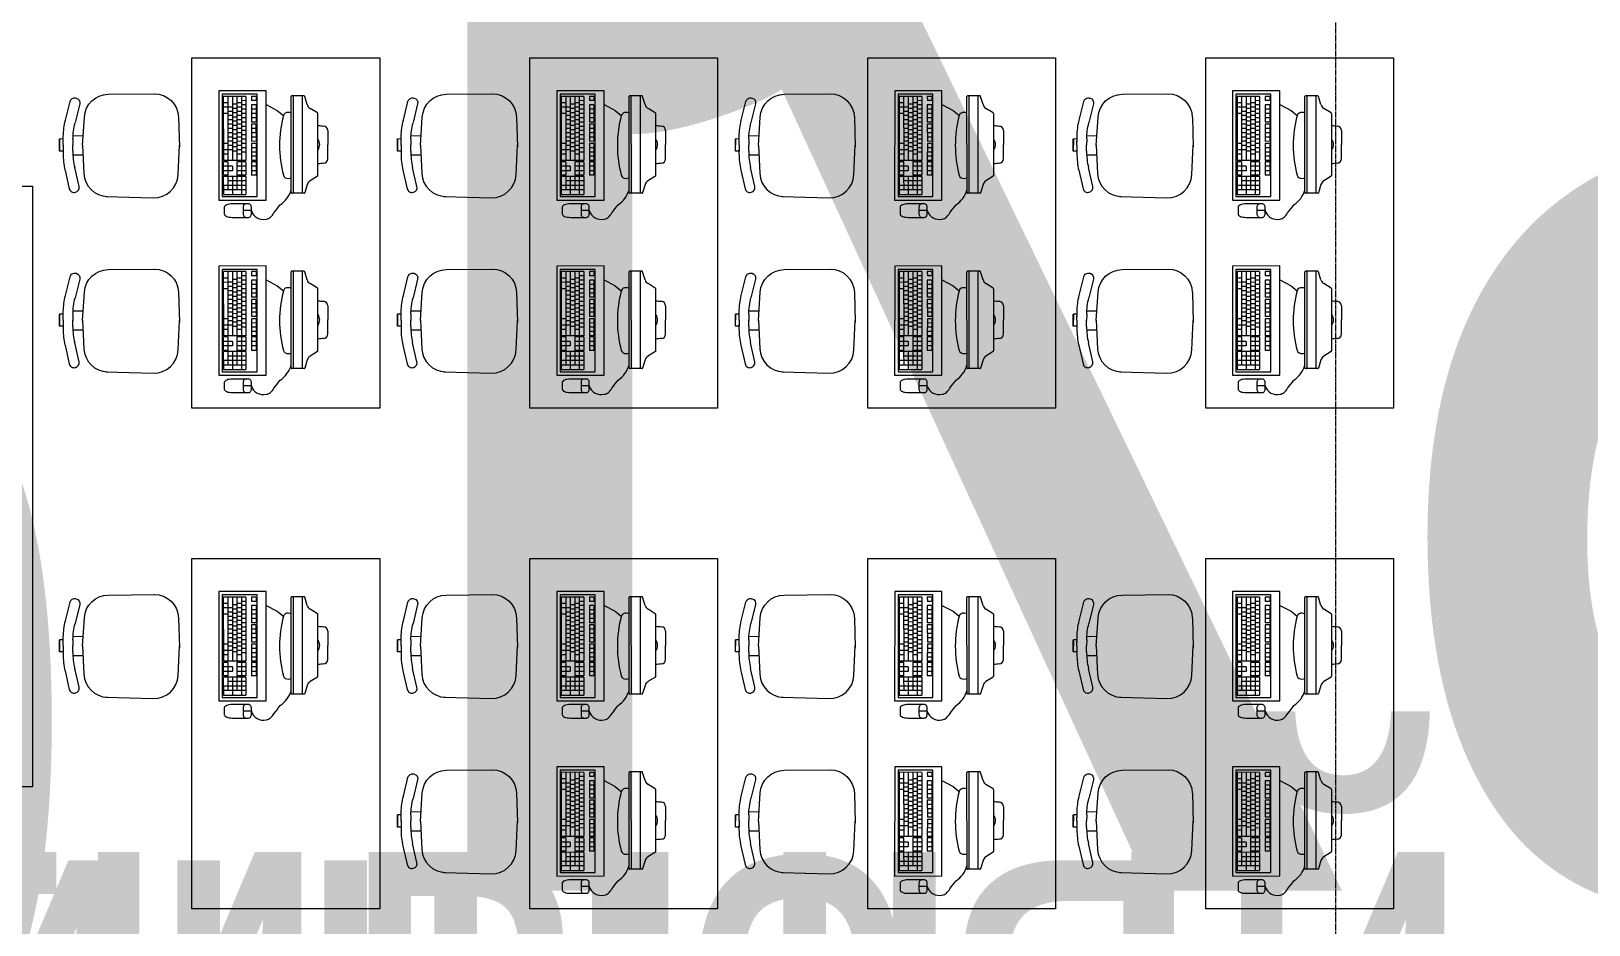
# Model space of a CAD drawing. Header units: millimetres. Extents: x 0 to 168960, y -92093 to 443706.
# Drawn here: x 32532 to 38755, y 314707 to 318277 of the extents above; entities that cross this region are included whole.
import ezdxf
from ezdxf.enums import TextEntityAlignment as Align

# ---------------------------------------------------------------- set-up
doc = ezdxf.new("R2018")
doc.units = ezdxf.units.MM
doc.linetypes.add('осевая', pattern=[50.8, 31.75, -6.35, 6.35, -6.35])
for name, color, linetype, lineweight in [('_0', 7, 'Continuous', 15), ('АР_Названия помещений', 124, 'Continuous', 5), ('АР_Номер помещения', 1, 'Continuous', 25), ('АР_Помещения_площадь', 19, 'Continuous', 9)]:
    doc.layers.add(name, color=color, linetype=linetype, lineweight=lineweight)
doc.styles.add('ISOCPEUR', font='isocpeur.ttf', dxfattribs={"height": 175})
doc.styles.get("Standard").update_dxf_attribs({"font": 'arial.ttf'})

# ---------------------------------------------------------------- blocks, each defined once
blk = doc.blocks.new('*U371')
at = {"color": 8, "style": 'ISOCPEUR', "width": 0.7, "flags": 1}
blk.add_attdef('КАТЕГОРИЯ', (-499.2, -2092.2), '', height=250, dxfattribs=at)
at = {"layer": 'АР_Номер помещения', "color": 8, "style": 'ISOCPEUR', "width": 0.7}
blk.add_attdef('НОМЕР_ПОМЕЩЕНИЯ', text='', height=300, dxfattribs=at).set_placement((-18510.5, 7567.3), align=Align.MIDDLE_CENTER)
at = {"layer": 'АР_Помещения_площадь', "color": 8, "style": 'ISOCPEUR', "width": 0.7}
blk.add_attdef('ПЛОЩАДЬ_ПОМЕЩЕНИЯ', text='', height=200, dxfattribs=at).set_placement((-14623.7, 5822.6), align=Align.MIDDLE_RIGHT)
at = {"layer": 'АР_Помещения_площадь', "color": 8, "lineweight": 30, "width": 0.7, "flags": 104}
blk.add_attdef('ИМЯ_ПОМЕЩЕНИЯ', text='', height=100, dxfattribs=at).set_placement((157.6, 1217.1), align=Align.MIDDLE_CENTER)
blk = doc.blocks.new('*U372')
at = {"color": 8, "style": 'ISOCPEUR', "width": 0.7, "flags": 1}
blk.add_attdef('КАТЕГОРИЯ', (-499.2, -2092.2), '', height=250, dxfattribs=at)
at = {"layer": 'АР_Номер помещения', "color": 8, "style": 'ISOCPEUR', "width": 0.7}
blk.add_attdef('НОМЕР_ПОМЕЩЕНИЯ', text='', height=300, dxfattribs=at).set_placement((-20320.1, 402), align=Align.MIDDLE_CENTER)
at = {"layer": 'АР_Помещения_площадь', "color": 8, "lineweight": 30, "width": 0.7, "flags": 104}
blk.add_attdef('ИМЯ_ПОМЕЩЕНИЯ', text='', height=100, dxfattribs=at).set_placement((157.6, 1217.1), align=Align.MIDDLE_CENTER)
at = {"layer": 'АР_Помещения_площадь', "color": 8, "style": 'ISOCPEUR', "width": 0.7}
blk.add_attdef('ПЛОЩАДЬ_ПОМЕЩЕНИЯ', text='', height=200, dxfattribs=at).set_placement((-20157.3, 981.5), align=Align.MIDDLE_RIGHT)
blk = doc.blocks.new('*U361')
at = {"color": 8, "style": 'ISOCPEUR', "width": 0.7, "flags": 1}
blk.add_attdef('КАТЕГОРИЯ', (-499.2, -2092.2), '', height=250, dxfattribs=at)
at = {"layer": 'АР_Номер помещения', "color": 8, "style": 'ISOCPEUR', "width": 0.7}
blk.add_attdef('НОМЕР_ПОМЕЩЕНИЯ', text='', height=300, dxfattribs=at).set_placement((-20443, 8376), align=Align.MIDDLE_CENTER)
at = {"layer": 'АР_Помещения_площадь', "color": 8, "style": 'ISOCPEUR', "width": 0.7}
blk.add_attdef('ПЛОЩАДЬ_ПОМЕЩЕНИЯ', text='', height=200, dxfattribs=at).set_placement((-21408.7, 8026.2), align=Align.MIDDLE_RIGHT)
at = {"layer": 'АР_Помещения_площадь', "color": 8, "lineweight": 30, "width": 0.7, "flags": 104}
blk.add_attdef('ИМЯ_ПОМЕЩЕНИЯ', text='', height=100, dxfattribs=at).set_placement((157.6, 1217.1), align=Align.MIDDLE_CENTER)
blk = doc.blocks.new('*U362')
at = {"color": 8, "style": 'ISOCPEUR', "width": 0.7, "flags": 1}
blk.add_attdef('КАТЕГОРИЯ', (-499.2, -2092.2), '', height=250, dxfattribs=at)
at = {"layer": 'АР_Номер помещения', "color": 8, "style": 'ISOCPEUR', "width": 0.7}
blk.add_attdef('НОМЕР_ПОМЕЩЕНИЯ', text='', height=300, dxfattribs=at).set_placement((-17564.9, 2858.2), align=Align.MIDDLE_CENTER)
at = {"layer": 'АР_Помещения_площадь', "color": 8, "style": 'ISOCPEUR', "width": 0.7}
blk.add_attdef('ПЛОЩАДЬ_ПОМЕЩЕНИЯ', text='', height=200, dxfattribs=at).set_placement((-1475.6, 2342.5), align=Align.MIDDLE_RIGHT)
at = {"layer": 'АР_Помещения_площадь', "color": 8, "lineweight": 30, "width": 0.7, "flags": 104}
blk.add_attdef('ИМЯ_ПОМЕЩЕНИЯ', text='', height=100, dxfattribs=at).set_placement((157.6, 1217.1), align=Align.MIDDLE_CENTER)
blk = doc.blocks.new('*U366')
at = {"color": 8, "style": 'ISOCPEUR', "width": 0.7, "flags": 1}
blk.add_attdef('КАТЕГОРИЯ', (-499.2, -2092.2), '', height=250, dxfattribs=at)
at = {"layer": 'АР_Номер помещения', "color": 8, "style": 'ISOCPEUR', "width": 0.7}
blk.add_attdef('НОМЕР_ПОМЕЩЕНИЯ', text='', height=300, dxfattribs=at).set_placement((-21196.5, -1818.5), align=Align.MIDDLE_CENTER)
at = {"layer": 'АР_Помещения_площадь', "color": 8, "lineweight": 30, "width": 0.7, "flags": 104}
blk.add_attdef('ИМЯ_ПОМЕЩЕНИЯ', text='', height=100, dxfattribs=at).set_placement((157.6, 1217.1), align=Align.MIDDLE_CENTER)
at = {"layer": 'АР_Помещения_площадь', "color": 8, "style": 'ISOCPEUR', "width": 0.7}
blk.add_attdef('ПЛОЩАДЬ_ПОМЕЩЕНИЯ', text='', height=200, dxfattribs=at).set_placement((-19595.6, 178), align=Align.MIDDLE_RIGHT)
blk = doc.blocks.new('стуо без подлокот')
at = {"color": 8, "extrusion": (-5.44802e-05, 0.000471638, 1)}
for p, q in [((-8473.8, 20784.8, -0.1), (-8288.3, 20786.7, -0.1)), ((-8645, 20681.8, -0.1), (-8626.7, 20755.9, -0.1)), ((-8587.9, 20746.3, -0.1), (-8606.4, 20671.5, 0)), ((-8602.9, 20770, -0.1), (-8601.7, 20769.7, -0.1)), ((-8576.6, 20580.7, 0), (-8569.4, 20694.1, -0.1)), ((-8192.9, 20692.7, 0), (-8189.5, 20574.6, 0)), ((-8668.2, 20606.4, 0), (-8668.9, 20558, 0)), ((-8668.6, 20558, 0), (-8668.5, 20606.4, 0)), ((-8653.6, 20606.2, 0), (-8668.2, 20606.4, 0)), ((-8654, 20582, 0), (-8653.5, 20616.7, 0)), ((-8654, 20582, 0), (-8653.6, 20606.2, 0)), ((-8614.9, 20606.4, 0), (-8615.3, 20581.4, 0)), ((-8614.4, 20620.1, 0), (-8574.1, 20619.4, 0)), ((-8654, 20558, 0), (-8668.6, 20558, 0)), ((-8654, 20582.2, 0), (-8654.1, 20547.5, 0)), ((-8654, 20582.2, 0), (-8654, 20558, 0)), ((-8615.3, 20557.2, 0), (-8615.3, 20582.2, 0)), ((-8615, 20543.4, 0), (-8574.8, 20543.4, 0)), ((-8576.6, 20582.1), (-8571.3, 20468.7, 0.1)), ((-8194.8, 20463.8, 0.1), (-8189.4, 20581.9, 0)), ((-8646.7, 20482.2, 0), (-8629.5, 20407.8, 0.1)), ((-8590.7, 20416.8, 0.1), (-8607.9, 20491.9, 0)), ((-8606, 20393.3, 0.1), (-8604.8, 20393.6, 0.1)), ((-8483.6, 20376.8, 0.1), (-8294.1, 20371.3, 0.1))]:
    blk.add_line(p, q, dxfattribs=at)
at = {"color": 8, "extrusion": (5.44802e-05, -0.000471638, -1)}
for centre, major_axis, start_param, end_param in [((-8289.7, 20689.9, 0), (63.4, 73.1, 0), -0.725128, 0.826554), ((-8607.9, 20751.3, -0.1), (12.7, 14.6, 0), 4.240369, 5.829345), ((-8606.7, 20751, -0.1), (12.7, 14.6, 0), -0.45384, 1.098777), ((-8472.8, 20688, 0), (63.4, 73.1, 0), 4.061153, 5.558057), ((-8363.1, 20612, 0), (-219.3, 190.3, -0.1), 5.584367, 5.811166), ((-8324.6, 20601.7, 0), (190.3, 219.3, -0.1), 4.01357, 4.240369)]:
    blk.add_ellipse(centre, major_axis=major_axis, ratio=1, start_param=start_param, end_param=end_param, dxfattribs=at)
at = {"color": 8, "extrusion": (-5.44802e-05, 0.000471638, 1)}
for centre, major_axis, start_param, end_param in [((-8363.7, 20547.3, 0), (-222.5, -186.7, 0.1), 5.584367, 5.811166), ((-8324.9, 20557, 0), (186.7, -222.5, 0.1), 4.01357, 4.240369), ((-8609.5, 20412.4, 0.1), (12.4, -14.8, 0), -0.45384, 1.098777), ((-8474.6, 20473.2, 0.1), (62.2, -74.2, 0), 4.061153, 5.558057), ((-8291.5, 20468.3, 0.1), (62.2, -74.2, 0), -0.725128, 0.826554), ((-8610.7, 20412.1, 0.1), (12.4, -14.8, 0), 4.240369, 5.829345)]:
    blk.add_ellipse(centre, major_axis=major_axis, ratio=1, start_param=start_param, end_param=end_param, dxfattribs=at)
blk = doc.blocks.new('ПК-2')
at = {"color": 8, "extrusion": (6.19742e-05, -0.000470712, 1)}
for p, q in [((7035967.1, 1186827.6, 95), (7035877.1, 1186827.5, 95.1)), ((7035877.1, 1186827.5, 95.1), (7035877.6, 1186571, 94.9)), ((7035895.1, 1186827.5, 95.1), (7035895.6, 1186571, 94.9)), ((7035913.1, 1186827.5, 95.1), (7035913.6, 1186571, 94.9)), ((7035931.1, 1186827.6, 95.1), (7035931.6, 1186571.1, 94.9)), ((7035949.1, 1186827.6, 95.1), (7035949.6, 1186571.1, 94.9)), ((7035967.1, 1186827.6, 95), (7035967.6, 1186571.1, 94.9)), ((7036007.6, 1186827.7, 95), (7035989.6, 1186827.7, 95)), ((7036148.9, 1186442.6, 94.9), (7036148.1, 1186827.8, 95)), ((7036200.3, 1186829.7, 95), (7036149.9, 1186829.6, 95)), ((7036157.9, 1186440.8, 94.9), (7036157.1, 1186829.6, 95)), ((7036193.9, 1186440.9, 94.9), (7036193.1, 1186829.7, 95)), ((7036212.2, 1186795.1, 95), (7036202.1, 1186827.9, 95)), ((7036253.1, 1186761.9, 95), (7036223.8, 1186780.1, 95)), ((7036255.8, 1186512.8, 94.9), (7036255.4, 1186758, 95)), ((7036294.4, 1186691.8, 95), (7036294.6, 1186635.5, 94.9)), ((7036294.7, 1186579.1, 94.9), (7036294.6, 1186635.5, 94.9)), ((7035877.6, 1186566.5, 94.9), (7035877.7, 1186512.5, 94.9)), ((7035895.6, 1186566.5, 94.9), (7035895.7, 1186512.5, 94.9)), ((7035931.6, 1186566.6, 94.9), (7035931.7, 1186512.6, 94.9)), ((7035949.6, 1186566.6, 94.9), (7035949.7, 1186512.6, 94.9)), ((7035967.6, 1186566.6, 94.9), (7035967.7, 1186512.6, 94.9)), ((7035877.7, 1186508, 94.9), (7035877.9, 1186436, 94.9)), ((7035895.7, 1186508, 94.9), (7035895.9, 1186454, 94.9)), ((7035913.7, 1186548.5, 94.9), (7035913.7, 1186530.5, 94.9)), ((7035913.7, 1186508, 94.9), (7035913.9, 1186436, 94.9)), ((7035931.7, 1186508.1, 94.9), (7035931.9, 1186454.1, 94.9)), ((7035949.7, 1186508.1, 94.9), (7035949.9, 1186436.1, 94.9)), ((7035967.7, 1186508.1, 94.9), (7035967.9, 1186436.1, 94.9)), ((7036253.6, 1186508.9, 94.9), (7036224.3, 1186490.6, 94.9)), ((7036201.1, 1186440.9, 94.9), (7036150.7, 1186440.8, 94.9)), ((7036212.8, 1186475.5, 94.9), (7036202.9, 1186442.7, 94.9)), ((7035877.9, 1186436, 94.9), (7035967.9, 1186436.1, 94.9))]:
    blk.add_line(p, q, dxfattribs=at)
at = {"color": 8, "extrusion": (6.19742e-05, -0.000470712, 1), "elevation": -27.6}
for points in [[(7035859.1, 1186850), (7035859.9, 1186413.5), (7036048.9, 1186413.9), (7036048.1, 1186850.4)], [(7035872.6, 1186836.6), (7035873.4, 1186427.1), (7036012.9, 1186427.3), (7036012.1, 1186836.8)]]:
    blk.add_lwpolyline(points, close=True, dxfattribs=at)
for points in [[(7035989.6, 1186827.8), (7035989.7, 1186810.7)], [(7036007.6, 1186827.8), (7036007.7, 1186810.7)], [(7035895.2, 1186802), (7035877.2, 1186801.9)], [(7035895.2, 1186784.9), (7035877.2, 1186784.8)], [(7035895.3, 1186759.2), (7035877.3, 1186759.2)], [(7035913.2, 1186784.9), (7035895.2, 1186784.9)], [(7035913.2, 1186767.8), (7035895.2, 1186767.8)], [(7035913.3, 1186750.7), (7035895.3, 1186750.7)], [(7035931.2, 1186796.6), (7035913.2, 1186796.5)], [(7035931.2, 1186779.5), (7035913.2, 1186779.4)], [(7035931.2, 1186762.4), (7035913.2, 1186762.3)], [(7035949.2, 1186802.1), (7035931.2, 1186802)], [(7035949.2, 1186785), (7035931.2, 1186784.9)], [(7035949.2, 1186767.9), (7035931.2, 1186767.8)], [(7035949.3, 1186750.8), (7035931.3, 1186750.7)], [(7035967.2, 1186810.6), (7035949.2, 1186810.6)], [(7035967.2, 1186793.5), (7035949.2, 1186793.5)], [(7035967.2, 1186776.4), (7035949.2, 1186776.4)], [(7035967.3, 1186759.3), (7035949.3, 1186759.3)], [(7036007.7, 1186810.7), (7035989.7, 1186810.7)], [(7035989.7, 1186793.6), (7035989.8, 1186725.2)], [(7036007.7, 1186793.6), (7035989.7, 1186793.6)], [(7036007.7, 1186776.5), (7035989.7, 1186776.5)], [(7036007.8, 1186759.4), (7035989.8, 1186759.4)], [(7036007.7, 1186793.6), (7036007.8, 1186725.2)], [(7036048.2, 1186794.9), (7036092.7, 1186771.5), (7036117.2, 1186751.9)], [(7035913.3, 1186733.6), (7035895.3, 1186733.6)], [(7035913.3, 1186716.5), (7035895.3, 1186716.5)], [(7035913.4, 1186699.4), (7035895.4, 1186699.4)], [(7035931.3, 1186745.3), (7035913.3, 1186745.2)], [(7035931.3, 1186728.2), (7035913.3, 1186728.1)], [(7035931.3, 1186711.1), (7035913.3, 1186711)], [(7035931.4, 1186694), (7035913.4, 1186693.9)], [(7035949.3, 1186733.7), (7035931.3, 1186733.6)], [(7035949.3, 1186716.6), (7035931.3, 1186716.5)], [(7035949.4, 1186699.5), (7035931.4, 1186699.4)], [(7035967.3, 1186742.2), (7035949.3, 1186742.2)], [(7035967.3, 1186725.1), (7035949.3, 1186725.1)], [(7035967.3, 1186708), (7035949.3, 1186708)], [(7035967.4, 1186690.9), (7035949.4, 1186690.9)], [(7036007.8, 1186742.3), (7035989.8, 1186742.3)], [(7036007.8, 1186725.2), (7035989.8, 1186725.2)], [(7035989.8, 1186716.6), (7035990, 1186648.2)], [(7036007.8, 1186716.7), (7035989.8, 1186716.6)], [(7036007.9, 1186699.6), (7035989.9, 1186699.5)], [(7036007.8, 1186716.7), (7036008, 1186648.3)], [(7035895.5, 1186639.5), (7035877.5, 1186639.5)], [(7035913.4, 1186682.3), (7035895.4, 1186682.3)], [(7035913.4, 1186665.2), (7035895.4, 1186665.2)], [(7035913.5, 1186648.1), (7035895.5, 1186648.1)], [(7035913.5, 1186631), (7035895.5, 1186631)], [(7035931.4, 1186676.9), (7035913.4, 1186676.8)], [(7035931.4, 1186659.8), (7035913.4, 1186659.7)], [(7035931.5, 1186642.7), (7035913.5, 1186642.6)], [(7035949.4, 1186682.4), (7035931.4, 1186682.3)], [(7035949.4, 1186665.3), (7035931.4, 1186665.2)], [(7035949.5, 1186648.2), (7035931.5, 1186648.1)], [(7035949.5, 1186631.1), (7035931.5, 1186631)], [(7035967.4, 1186673.8), (7035949.4, 1186673.8)], [(7035967.4, 1186656.7), (7035949.4, 1186656.7)], [(7035967.5, 1186639.6), (7035949.5, 1186639.6)], [(7036007.9, 1186682.5), (7035989.9, 1186682.4)], [(7036007.9, 1186665.4), (7035989.9, 1186665.3)], [(7036008, 1186648.3), (7035990, 1186648.2)], [(7035990, 1186639.7), (7035990.1, 1186571.3)], [(7036008, 1186639.7), (7035990, 1186639.7)], [(7036008, 1186639.7), (7036008.1, 1186571.3)], [(7035895.5, 1186613.9), (7035877.5, 1186613.8)], [(7035895.6, 1186596.8), (7035877.6, 1186596.7)], [(7035967.6, 1186571.2), (7035877.6, 1186571.1)], [(7035895.6, 1186566.6), (7035877.6, 1186566.6)], [(7035913.5, 1186613.9), (7035895.5, 1186613.9)], [(7035931.5, 1186625.6), (7035913.5, 1186625.5)], [(7035931.5, 1186608.5), (7035913.5, 1186608.4)], [(7035949.5, 1186614), (7035931.5, 1186613.9)], [(7035949.6, 1186596.9), (7035931.6, 1186596.8)], [(7035967.6, 1186566.7), (7035931.6, 1186566.7)], [(7035967.5, 1186622.5), (7035949.5, 1186622.5)], [(7035967.5, 1186605.4), (7035949.5, 1186605.4)], [(7036008, 1186622.6), (7035990, 1186622.6)], [(7036008, 1186605.5), (7035990, 1186605.5)], [(7036008.1, 1186588.4), (7035990.1, 1186588.4)], [(7036008.1, 1186571.3), (7035990.1, 1186571.3)], [(7035990.1, 1186566.8), (7035990.2, 1186512.8)], [(7036008.1, 1186566.8), (7035990.1, 1186566.8)], [(7036008.1, 1186566.8), (7036008.2, 1186512.8)], [(7035913.7, 1186548.6), (7035877.7, 1186548.6)], [(7035913.7, 1186530.6), (7035877.7, 1186530.6)], [(7035895.7, 1186512.6), (7035877.7, 1186512.6)], [(7035967.7, 1186508.2), (7035877.7, 1186508.1)], [(7035967.7, 1186548.7), (7035931.7, 1186548.7)], [(7035967.7, 1186530.7), (7035931.7, 1186530.7)], [(7035967.7, 1186512.7), (7035931.7, 1186512.7)], [(7036008.2, 1186548.8), (7035990.2, 1186548.8)], [(7036008.2, 1186530.8), (7035990.2, 1186530.8)], [(7036008.2, 1186512.8), (7035990.2, 1186512.8)], [(7036008.2, 1186512.8), (7035990.2, 1186512.8)], [(7035967.8, 1186472.2), (7035877.8, 1186472.1)], [(7035967.8, 1186454.2), (7035877.8, 1186454.1)], [(7035967.8, 1186490.2), (7035895.8, 1186490.1)], [(7035989.9, 1186371.7), (7035957, 1186371.6)]]:
    blk.add_lwpolyline(points, dxfattribs=at)
for points in [[(7035989.9, 1186371.7, 0.397637), (7036050, 1186337.9, 0.110351), (7036066.5, 1186345.2, 0.08312), (7036079.9, 1186362.3, 0.014729), (7036105, 1186394.7, 0.170175), (7036148.8, 1186454, -0.037673)], [(7035968.4, 1186398.6, 0.114539), (7035964.1, 1186397.6, 0.103755), (7035960.3, 1186394.6, 0.091433), (7035957.9, 1186390.4, 0.084292), (7035957, 1186385.1), (7035957.1, 1186358.1, 0.084292), (7035958, 1186352.8, 0.091433), (7035960.4, 1186348.6, 0.103755), (7035964.2, 1186345.6, 0.114539), (7035968.5, 1186344.6, 0.114539)]]:
    blk.add_lwpolyline(points, format="xyb", dxfattribs=at)
blk.add_lwpolyline([(7035881.8, 1186384.9), (7035881.9, 1186357.9, 0.19919), (7035883.7, 1186353.6, 0.098412), (7035891.5, 1186348.4, 0.055653), (7035901.3, 1186345.6, 0.042416), (7035914.6, 1186344.5), (7035978.5, 1186344.6, 0.114539), (7035982.8, 1186345.6, 0.103755), (7035986.6, 1186348.6, 0.091433), (7035989, 1186352.9, 0.084292), (7035989.9, 1186358.2), (7035989.8, 1186385.2, 0.084292), (7035988.9, 1186390.4, 0.091433), (7035986.5, 1186394.7, 0.103755), (7035982.7, 1186397.7, 0.114539), (7035978.4, 1186398.6), (7035914.5, 1186398.5, 0.042416), (7035901.2, 1186397.4, 0.055653), (7035891.4, 1186394.5, 0.098412), (7035883.6, 1186389.3, 0.19919)], format="xyb", close=True, dxfattribs=at)
at = {"color": 8, "extrusion": (6.19742e-05, -0.000470712, 1)}
for centre, radius, start, end in [((7036149.9, 1186827.9, -27.6), 1.8, 90.10908, 180.10908), ((7036200.3, 1186828, -27.6), 1.8, 0.10908, 90.10908), ((7036579.1, 1186631.2, -27.6), 477.4, 165.36479, 179.87909), ((7036134.2, 1186746.1, -27.6), 18, 82.93309, 161.30576), ((7036116.2, 1186600.9, -27.6), 164.3, 78.76539, 82.93309), ((7036238, 1186803.1, -27.6), 27, 197.11449, 238.14153), ((7036250.8, 1186758.1, -27.6), 4.5, 0.10908, 59.63009), ((7036293.3, 1186965.7, -27.6), 256.3, 261.50958, 266.47869), ((7036276.4, 1186691.9, -27.6), 18, 0.10908, 86.47869), ((7036579.1, 1186635.1, -27.6), 477.4, 180.33908, 194.85338), ((7036228.8, 1186635.5, -27.6), 33.8, 322.7271, 37.49107), ((7036276.6, 1186579.2, -27.6), 18, 273.73948, 0.10908), ((7036134.7, 1186518.5, -27.6), 18, 198.9124, 277.28508), ((7036116.1, 1186663.6, -27.6), 164.3, 277.28508, 281.45277), ((7036251.3, 1186512.9, -27.6), 4.5, 300.58808, 0.10908), ((7036294.5, 1186305.4, -27.6), 256.3, 93.73948, 98.70859), ((7036150.6, 1186442.7, -27.6), 1.8, 180.10908, 270.10908), ((7036201, 1186442.8, -27.6), 1.8, 270.10908, 0.10908), ((7036238.7, 1186467.8, -27.6), 27, 122.07664, 163.10368)]:
    blk.add_arc(centre, radius, start, end, dxfattribs=at)

msp = doc.modelspace()

# ---------------------------------------------------------------- linework, layer by layer
at = {"layer": '_0', "linetype": 'осевая', "ltscale": 0.3}
msp.add_line((37743.707, 301304.542), (37743.707, 336847.801), dxfattribs=at)
at = {"layer": '_0'}
for points in [[(33174.178, 318170.378), (33924.178, 318170.378), (33924.178, 316770.378), (33174.178, 316770.378)], [(34524.178, 318170.378), (35274.178, 318170.378), (35274.178, 316770.378), (34524.178, 316770.378)], [(35874.178, 318170.378), (36624.178, 318170.378), (36624.178, 316770.378), (35874.178, 316770.378)], [(37224.178, 318170.378), (37974.178, 318170.378), (37974.178, 316770.378), (37224.178, 316770.378)], [(30137.325, 315257.606), (30137.325, 317657.606), (32537.325, 317657.606), (32537.325, 315257.606)], [(33174.178, 316170.378), (33924.178, 316170.378), (33924.178, 314770.378), (33174.178, 314770.378)], [(34524.178, 316170.378), (35274.178, 316170.378), (35274.178, 314770.378), (34524.178, 314770.378)], [(35874.178, 316170.378), (36624.178, 316170.378), (36624.178, 314770.378), (35874.178, 314770.378)], [(37224.178, 316170.378), (37974.178, 316170.378), (37974.178, 314770.378), (37224.178, 314770.378)]]:
    msp.add_lwpolyline(points, close=True, dxfattribs=at)

# ---------------------------------------------------------------- block references
ref = msp.add_blockref('*U372', (44912.193, 314166.718), dxfattribs=at)
lines = msp.add_mtext('\\W0.8000;Санузлы для девочек основной и старшей школы\\Pс комнатой личной гигиены', dxfattribs={"layer": 'АР_Названия помещений', "color": 8, "insert": (22950.929, 322335.414), "char_height": 3224.53982, "width": 1818.92382, "attachment_point": 1})
ref.add_attrib('ИМЯ_ПОМЕЩЕНИЯ', '', (22950.929, 322335.414), dxfattribs={"flags": 104}).embed_mtext(lines)
ref = msp.add_blockref('*U362', (49645.182, 311704.592), dxfattribs=at)
lines = msp.add_mtext('\\W0.8000;Кабинет информатики и информационных\\Pтехнологий с возможностью деления\\Pтрансформируемой перегородкой на два\\Pпомещения', dxfattribs={"layer": 'АР_Названия помещений', "color": 8, "insert": (33695.117, 321446.171), "char_height": 6603.18335, "width": 1779.62855, "attachment_point": 1})
ref.add_attrib('ИМЯ_ПОМЕЩЕНИЯ', '', (33695.117, 321446.171), dxfattribs={"flags": 104}).embed_mtext(lines)
ref = msp.add_blockref('*U361', (47730.9, 312312.67), dxfattribs=at)
lines = msp.add_mtext('\\W0.8000;Лестничная клетка', dxfattribs={"layer": 'АР_Названия помещений', "color": 8, "insert": (26654.456, 315384.897), "char_height": 1807.9325, "width": 1779.62855, "attachment_point": 1})
ref.add_attrib('ИМЯ_ПОМЕЩЕНИЯ', '', (26654.456, 315384.897), dxfattribs={"flags": 104}).embed_mtext(lines)
for p in [(41313.622, 297239.639, -0.001), (42663.622, 297239.639, -0.001), (44013.622, 297239.639, -0.001), (45363.622, 297239.639, -0.001), (41313.622, 296539.639, -0.001), (42663.622, 296539.639, -0.001), (44013.622, 296539.639, -0.001), (45363.622, 296539.639, -0.001), (41313.622, 295239.639, -0.001), (42663.622, 295239.639, -0.001), (44013.622, 295239.639, -0.001), (45363.622, 295239.639, -0.001), (42663.622, 294539.639, -0.001), (44013.622, 294539.639, -0.001), (45363.622, 294539.639, -0.001)]:
    msp.add_blockref('стуо без подлокот', p, dxfattribs=at)
at = {"layer": '_0', "rotation": 359.8909180547824}
for p in [(-7004824.464, -855414.005, -94.964), (-7003474.464, -855414.005, -94.964), (-7002124.464, -855414.005, -94.964), (-7000774.464, -855414.005, -94.964), (-7004824.464, -856114.005, -94.964), (-7003474.464, -856114.005, -94.964), (-7002124.464, -856114.005, -94.964), (-7000774.464, -856114.005, -94.964), (-7004824.464, -857414.005, -94.964), (-7003474.464, -857414.005, -94.964), (-7002124.464, -857414.005, -94.964), (-7000774.464, -857414.005, -94.964), (-7003474.464, -858114.005, -94.964), (-7002124.464, -858114.005, -94.964), (-7000774.464, -858114.005, -94.964)]:
    msp.add_blockref('ПК-2', p, dxfattribs=at)
at = {"layer": '_0'}
ref = msp.add_blockref('*U371', (33928.426, 308804.592), dxfattribs=at)
lines = msp.add_mtext('\\W0.8000;Коридор с рекреацией ', dxfattribs={"layer": 'АР_Названия помещений', "color": 8, "insert": (16784.375, 317838.04), "char_height": 3787.10462, "width": 1779.62855, "attachment_point": 1})
ref.add_attrib('ИМЯ_ПОМЕЩЕНИЯ', '', (16784.375, 317838.04), dxfattribs={"flags": 104}).embed_mtext(lines)
ref = msp.add_blockref('*U366', (41698.426, 316387.183), dxfattribs=at)
lines = msp.add_mtext('\\W0.8000;Административный кабинет (основная и старшая школа)', dxfattribs={"layer": 'АР_Названия помещений', "color": 8, "insert": (20797.933, 315417.348), "char_height": 1807.9325, "width": 1779.62855, "attachment_point": 1})
ref.add_attrib('ИМЯ_ПОМЕЩЕНИЯ', '', (20797.933, 315417.348), dxfattribs={"flags": 104}).embed_mtext(lines)

doc.saveas('drawing.dxf')
